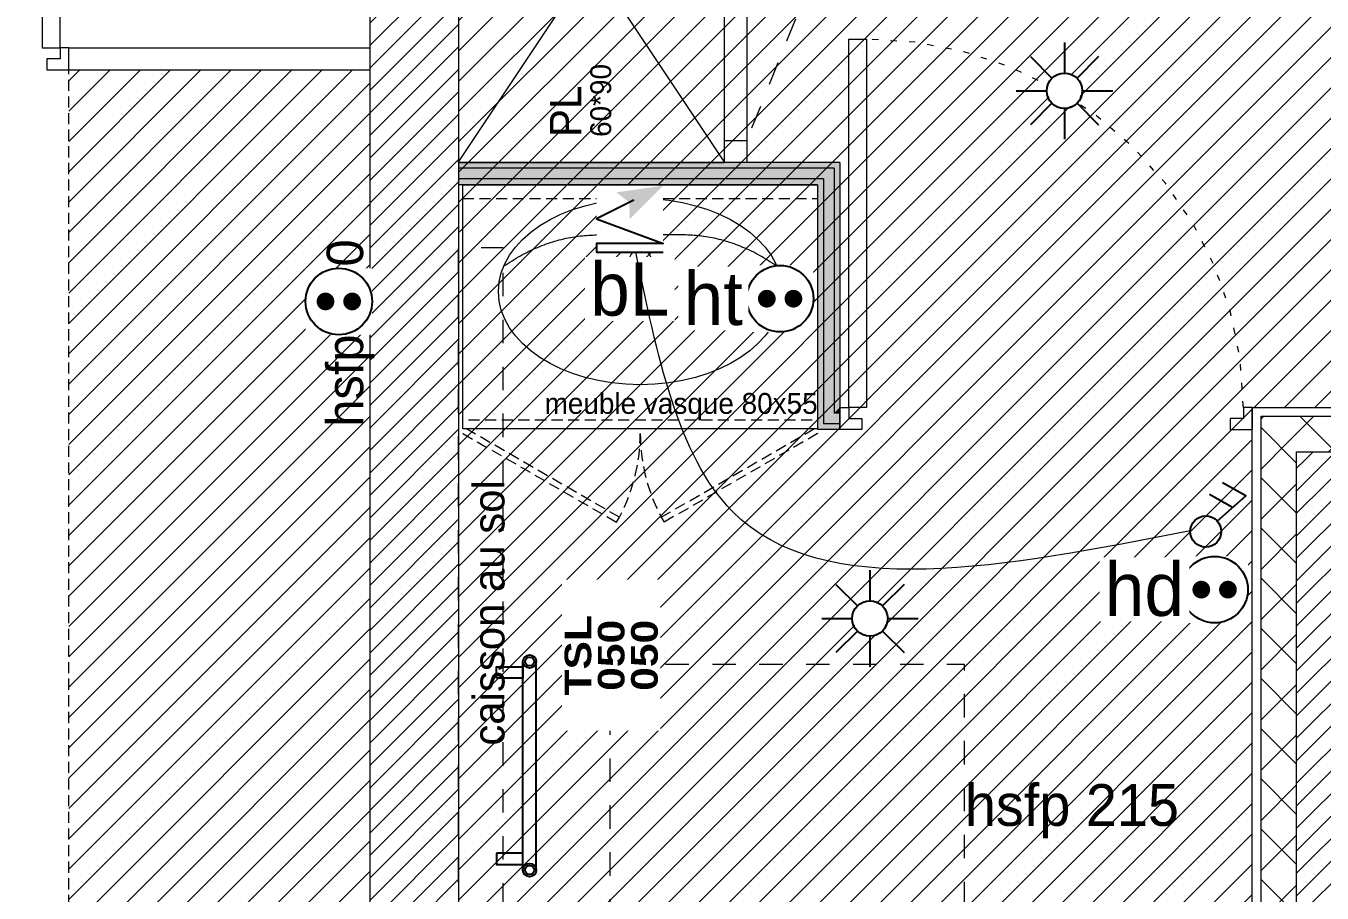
# Model space of a CAD drawing. Header units: centimetres. Extents: x 2738 to 7810, y 2495 to 5758.
# Drawn here: x 4355.4 to 4647.7, y 4809.9 to 5005.4 of the extents above; entities that cross this region are included whole.
import ezdxf

# ---------------------------------------------------------------- set-up
doc = ezdxf.new("R2010")
doc.units = ezdxf.units.CM
doc.header["$LTSCALE"] = 12.7
for name, pattern in [('Style de ligne -1', [0.83328, 0.41656, -0.41672]), ('Style de ligne -13', [0.295276, 0.19685, -0.098425]), ('Style de ligne -18', [0.328084, 0.109361, -0.218723]), ('VW-01', [0.83312, 0.41656, -0.41656])]:
    doc.linetypes.add(name, pattern=pattern)
for name, color, linetype, lineweight in [('B aménagement intérieur', 7, 'Continuous', 5), ('B BATI-équipement-sanitaires', 7, 'Continuous', 5), ('B Faux plafonds', 7, 'Continuous', 5), ('B GÈnÈral', 7, 'Continuous', 5), ('B Général', 7, 'Continuous', 5), ('C ANNOTATIONS-prestations', 7, 'Continuous', 5), ('F REMPLISSAGE-vert clair', 7, 'Continuous', 13), ('F REMPLISSAGE-vert clair-1', 7, 'Continuous', 5), ('F REMPLISSAGE-vert foncÈ', 7, 'Continuous', 5), ('F REMPLISSAGE-vert foncé', 7, 'Continuous', 13), ('prlm-ELEC-CFO', 1, 'Continuous', 25)]:
    doc.layers.add(name, color=color, linetype=linetype, lineweight=lineweight)
doc.layers.add('prlm-CHAUFF-CONV', color=20, linetype='Continuous')
doc.styles.add('Eurostile', font='')
doc.styles.add('prlm-chauff-rad', font='ariblk.ttf', dxfattribs={"height": 12})
doc.styles.add('prlm-elec-cfo', font='comic.ttf', dxfattribs={"height": 12})
doc.styles.get('Eurostile').set_extended_font_data('Eurostile')
pattern_1 = [(45, (0, 0), (2.4253472, -2.6458333), [])]

# ---------------------------------------------------------------- blocks, each defined once
blk = doc.blocks.new('xi.BL')
at = {"color": 0, "lineweight": 5}
blk.add_wipeout([(-7.5, -7.5), (7.5, -7.5), (7.5, 7.5), (-7.5, 7.5)], dxfattribs=at).dxf.layer = 'prlm-ELEC-CFO'
at = {"layer": 'prlm-ELEC-CFO', "lineweight": 5}
blk.add_hatch(color=0, dxfattribs=at).paths.add_polyline_path([(-3, 6), (-0.1, 3.7), (0, 0), (7.5, 7.5)])
at = {"layer": 'prlm-ELEC-CFO', "color": 0}
blk.add_lwpolyline([(0.95, 4.23), (-7.5, 0), (7.5, -5.5), (-7.5, -5.5), (-7.5, -7.5), (7.5, -7.5)], dxfattribs=at)
blk = doc.blocks.new('xi.SPOT')
at = {"color": 0, "lineweight": 5}
blk.add_wipeout([(-4, 0), (-2.83, -2.83), (0, -4), (2.83, -2.83), (4, 0), (2.83, 2.83), (0, 4), (-2.83, 2.83)], dxfattribs=at).dxf.layer = 'prlm-ELEC-CFO'
at = {"layer": 'prlm-ELEC-CFO', "color": 0, "linetype": 'ByBlock', "lineweight": -2, "flags": 128}
for points in [[(0, 10.88), (0, 4)], [(-7.69, 7.69), (-2.83, 2.83)], [(7.69, 7.69), (2.83, 2.83)], [(-10.88, 0), (-4, 0)], [(4, 0), (10.88, 0)], [(-2.83, -2.83), (-7.69, -7.69)], [(2.83, -2.83), (7.69, -7.69)], [(0, -4), (0, -10.88)]]:
    blk.add_lwpolyline(points, dxfattribs=at)
at = {"layer": 'prlm-ELEC-CFO', "color": 0, "linetype": 'ByBlock', "lineweight": -2}
blk.add_circle((0, 0), 4, dxfattribs=at)
blk = doc.blocks.new('xi.DA')
at = {"layer": 'prlm-ELEC-CFO', "color": 0}
for points in [[(0.61, -1.67), (7.04, 4.05), (1.81, 7.01)], [(4.05, 1.39), (-1.17, 4.34)]]:
    blk.add_lwpolyline(points, dxfattribs=at)
blk.add_circle((-2, -4), 3.5, dxfattribs=at)
blk = doc.blocks.new('xi.PCHD')
at = {"color": 0, "lineweight": 5}
blk.add_wipeout([(-7.5, -7.5), (7.5, -7.5), (7.5, 7.5), (-7.5, 7.5)], dxfattribs=at).dxf.layer = 'prlm-ELEC-CFO'
at = {"layer": 'prlm-ELEC-CFO', "color": 0, "linetype": 'ByBlock', "lineweight": 5, "const_width": 2}
for points in [[(-4, 0, 1), (-2, 0, 1)], [(2, 0, 1), (4, 0, 1)]]:
    blk.add_lwpolyline(points, format="xyb", close=True, dxfattribs=at)
at = {"layer": 'prlm-ELEC-CFO', "color": 0, "linetype": 'ByBlock', "lineweight": -2}
blk.add_circle((0, 0), 7.5, dxfattribs=at)
blk = doc.blocks.new('xi.PCHT')
at = {"color": 0, "lineweight": 5}
blk.add_wipeout([(-7.5, -7.5), (7.5, -7.5), (7.5, 7.5), (-7.5, 7.5)], dxfattribs=at).dxf.layer = 'prlm-ELEC-CFO'
at = {"layer": 'prlm-ELEC-CFO', "color": 0, "linetype": 'ByBlock', "lineweight": 5, "const_width": 2}
for points in [[(-4, 0, 1), (-2, 0, 1)], [(2, 0, 1), (4, 0, 1)]]:
    blk.add_lwpolyline(points, format="xyb", close=True, dxfattribs=at)
at = {"layer": 'prlm-ELEC-CFO', "color": 0, "linetype": 'ByBlock', "lineweight": -2}
blk.add_circle((0, 0), 7.5, dxfattribs=at)
blk = doc.blocks.new('xi.PC')
at = {"color": 0, "lineweight": 5}
blk.add_wipeout([(-7.5, -7.5), (7.5, -7.5), (7.5, 7.5), (-7.5, 7.5)], dxfattribs=at).dxf.layer = 'prlm-ELEC-CFO'
at = {"layer": 'prlm-ELEC-CFO', "color": 0, "linetype": 'ByBlock', "lineweight": 5, "const_width": 2}
for points in [[(-4, 0, 1), (-2, 0, 1)], [(2, 0, 1), (4, 0, 1)]]:
    blk.add_lwpolyline(points, format="xyb", close=True, dxfattribs=at)
at = {"layer": 'prlm-ELEC-CFO', "color": 0, "linetype": 'ByBlock', "lineweight": -2}
blk.add_circle((0, 0), 7.5, dxfattribs=at)
blk = doc.blocks.new('xi.TSL-050-050')
at = {"layer": 'prlm-CHAUFF-CONV', "linetype": 'ByBlock', "lineweight": -2}
h = blk.add_hatch(color=0, dxfattribs=at)
edge = h.paths.add_edge_path()
edge.add_arc((-23.5, 7.5), 1.5, 0, 360)
edge = h.paths.add_edge_path(flags=17)
edge.add_arc((-23.5, 7.5), 1, 0, 360)
edge = h.paths.add_edge_path()
edge.add_arc((23.5, 7.5), 1.5, 0, 360)
edge = h.paths.add_edge_path(flags=17)
edge.add_arc((23.5, 7.5), 1, 0, 360)
at = {"layer": 'prlm-CHAUFF-CONV', "color": 0, "linetype": 'ByBlock', "lineweight": -2, "flags": 128}
for points in [[(23.5, 9), (-23.5, 9)], [(23.5, 6), (-23.5, 6)]]:
    blk.add_lwpolyline(points, dxfattribs=at)
at = {"layer": 'prlm-CHAUFF-CONV', "color": 0, "linetype": 'ByBlock', "lineweight": -2}
for points in [[(-19.73, 0), (-22.27, 0), (-22.27, 6), (-19.73, 6)], [(19.73, 0), (22.27, 0), (22.27, 6), (19.73, 6)]]:
    blk.add_lwpolyline(points, close=True, dxfattribs=at)
for centre, radius in [((-23.5, 7.5), 1.5), ((23.5, 7.5), 1.5), ((-23.5, 7.5), 1), ((23.5, 7.5), 1)]:
    blk.add_circle(centre, radius, dxfattribs=at)
blk = doc.blocks.new('200_wc-2')
at = {"layer": 'B Général', "color": 7, "linetype": 'Continuous', "lineweight": 5}
for p, q in [((-25, -20.1), (-25, 0)), ((-24.9, 0.1), (24.9, 0.1)), ((25, -20.1), (25, 0)), ((-19.5, -44.2), (-19.5, -21.9)), ((19.5, -44.2), (19.5, -21.9))]:
    blk.add_line(p, q, dxfattribs=at)
at = {"layer": 'B Général', "color": 7, "linetype": 'Continuous', "lineweight": 5, "flags": 128}
blk.add_lwpolyline([(-25, -20.1), (-24.9, -20.6), (-24.75, -20.9), (-24.55, -21.2), (-24.3, -21.45), (-23.9, -21.7), (-23.4, -21.85), (-23.15, -21.9), (23.25, -21.9), (23.55, -21.85), (23.9, -21.7), (24.2, -21.5), (24.45, -21.3), (24.65, -21.05), (24.8, -20.75), (24.9, -20.5), (24.95, -20.3), (25, -20.1)], dxfattribs=at)
for points in [[(-19.5, -44.2), (-19.5, -44.2, 0.036537), (-19.11, -49.53, 0.035337), (-17.94, -54.75), (-17.94, -54.75, 0.041299), (-16.22, -59.09), (-16.22, -59.09), (-16.22, -59.1, 0.041783), (-13.79, -63.08, 0.053503), (-10.77, -66.4), (-10.77, -66.4, 0.054816), (-7.12, -69.02), (-7.12, -69.02, 0.063755), (-3.68, -70.42), (-3.68, -70.42, 0.064897), (0, -70.9)], [(0, -70.9, 0.064897), (3.68, -70.42), (3.68, -70.42, 0.063726), (7.12, -69.02), (7.12, -69.02, 0.054816), (10.77, -66.4), (10.77, -66.4, 0.053503), (13.79, -63.08, 0.041783), (16.22, -59.1), (16.22, -59.09), (16.22, -59.09, 0.041299), (17.94, -54.75), (17.94, -54.75, 0.035337), (19.11, -49.53, 0.036556), (19.5, -44.2)]]:
    blk.add_lwpolyline(points, format="xyb", dxfattribs=at)
at = {"layer": 'B Général', "color": 7, "linetype": 'Continuous', "lineweight": 5}
for centre, start, end in [((-24.9, 0), 90, 180), ((24.9, 0), 0, 90)]:
    blk.add_arc(centre, 0.1, start, end, dxfattribs=at)
blk = doc.blocks.new('Groupe-5-1')
at = {"layer": 'B Général', "color": 154, "linetype": 'Style de ligne -1', "true_color": 0x0053a6, "flags": 128}
blk.add_lwpolyline([(-35.4, 7.6), (35.6, 7.6), (35.6, -32.4), (-35.4, -32.4)], close=True, dxfattribs=at)
at = {"layer": 'B Général', "xscale": -1, "rotation": 270}
blk.add_blockref('200_wc-2', (35.5, 7.5), dxfattribs=at)
blk = doc.blocks.new('WC-plan-PMR')
at = {"layer": 'B Général', "color": 154, "linetype": 'Style de ligne -1', "true_color": 0x0053a6, "flags": 128}
blk.add_lwpolyline([(-114.5, 112.5), (15.5, 112.5), (15.5, 32.5), (-114.5, 32.5)], close=True, dxfattribs=at)
at = {"layer": 'B Général', "color": 7}
blk.add_blockref('Groupe-5-1', (0, 0), dxfattribs=at)
blk = doc.blocks.new('Groupe-2-1')
at = {"layer": 'B Général', "color": 7, "linetype": 'Continuous', "lineweight": 5}
for centre, major_axis, ratio in [((0, -24.07), (32, 0), 0.65625), ((0, -6.97), (1.5, 0), 1), ((0, -17.15), (2.5, 0), 1)]:
    blk.add_ellipse(centre, major_axis=major_axis, ratio=ratio, dxfattribs=at)
for points in [[(-30.82, -18.37), (-20.7, -11.37), (-9.74, -11.32), (-4.71, -11.3), (0, -11.3)], [(30.82, -18.37), (20.7, -11.37), (9.74, -11.32), (4.71, -11.3), (0, -11.3)]]:
    blk.add_open_spline(points, degree=2, knots=[0, 0, 0, 1, 1, 2, 2, 2], dxfattribs=at)
blk.add_open_spline([(-30.45, -17.59), (-30.5, -17.61), (-30.55, -17.64)], degree=2, dxfattribs=at)
blk = doc.blocks.new('meuble vasque 80x60')
at = {"layer": 'B BATI-équipement-sanitaires', "color": 7, "linetype": 'Style de ligne -13', "lineweight": 5, "flags": 128}
for points in [[(-40, -3.07), (40, -3.07), (40, -53.07), (-40, -53.07)], [(-40, -56.07), (-5.36, -76.07), (-4.71, -74.94), (-39.35, -54.94)], [(40, -56.07), (5.36, -76.07), (4.71, -74.94), (39.35, -54.94)]]:
    blk.add_lwpolyline(points, close=True, dxfattribs=at)
at = {"layer": 'B BATI-équipement-sanitaires', "color": 7, "linetype": 'Style de ligne -13', "lineweight": 5}
for centre, start, end in [((-40, -56.07), 330, 0), ((40, -56.07), 180, 210)]:
    blk.add_arc(centre, 40, start, end, dxfattribs=at)
at = {"layer": 'B Général', "lineweight": 5, "flags": 128}
blk.add_lwpolyline([(-40, 0), (40, 0), (40, -55), (-40, -55)], close=True, dxfattribs=at)
at = {"layer": 'B Général', "color": 7}
blk.add_blockref('Groupe-2-1', (0, 0), dxfattribs=at)
at = {"layer": 'C ANNOTATIONS-prestations', "insert": (40, -53.07), "char_height": 4.706, "width": 80, "attachment_point": 9, "line_spacing_factor": 0.894142, "style": 'Eurostile'}
blk.add_mtext('meuble vasque 80x55', dxfattribs=at)
blk = doc.blocks.new('PL 60.90')
at = {"layer": 'B Général', "color": 7, "linetype": 'Continuous', "lineweight": 5}
for p, q in [((-42.5, 42.83), (47.5, -17.27)), ((47.5, 42.73), (-42.5, -17.27))]:
    blk.add_line(p, q, dxfattribs=at)
at = {"layer": 'B Général', "color": 7, "linetype": 'Style de ligne -1', "lineweight": 5}
for p, q in [((-0.39, -37.19), (-37.5, -22.27)), ((5.39, -37.19), (42.5, -22.27))]:
    blk.add_line(p, q, dxfattribs=at)
at = {"layer": 'B Général', "color": 7, "linetype": 'Continuous', "lineweight": 5, "flags": 128}
for points in [[(47.5, -17.27), (47.5, 42.73), (-42.5, 42.73), (-42.5, -17.27)], [(-37.5, -17.27), (-37.5, -22.27), (-42.5, -22.27), (-42.5, -17.27)], [(47.5, -17.27), (47.5, -22.27), (42.5, -22.27), (42.5, -17.27)]]:
    blk.add_lwpolyline(points, close=True, dxfattribs=at)
at = {"layer": 'B Général', "color": 252, "linetype": 'Continuous', "lineweight": 5, "true_color": 0x888888, "flags": 128}
blk.add_lwpolyline([(42.5, -17.27), (42.5, -22.27), (-42.5, -22.27), (-42.5, -17.27)], close=True, dxfattribs=at)
at = {"layer": 'B Général', "color": 7, "linetype": 'Style de ligne -1', "lineweight": 5}
for centre, start, end in [((-37.5, -22.27), 338.1056, 0), ((42.5, -22.27), 180, 201.8944)]:
    blk.add_arc(centre, 40, start, end, dxfattribs=at)
at = {"layer": 'B Général', "color": 7, "insert": (-36.73, 22.1), "char_height": 7.059, "attachment_point": 1, "line_spacing_factor": 0.894142, "style": 'Eurostile'}
blk.add_mtext('PL', dxfattribs=at)
at = {"layer": 'C ANNOTATIONS-prestations', "insert": (-36.73, 10.61), "char_height": 4.706, "attachment_point": 4, "line_spacing_factor": 0.894142, "style": 'Eurostile'}
blk.add_mtext('60*90', dxfattribs=at)

msp = doc.modelspace()

# ---------------------------------------------------------------- hatches: boundary and pattern name
at = {"layer": 'B Faux plafonds', "linetype": 'Continuous', "lineweight": 5, "true_color": 0xaaaaaa}
h = msp.add_hatch(dxfattribs=at)
h.set_pattern_fill('F_P__SOFFITE', color=253, style=0, pattern_type=2)
h.set_pattern_definition([(45, (4792.9616, 5045.8016), (-3.527778, 3.30729), [])])
h.paths.add_polyline_path([(4743.96, 5064.57), (4452.96, 5064.57), (4452.97, 4643.44), (4536.96, 4643.44), (4536.97, 4731.25), (4631.97, 4731.44), (4631.96, 4919.39), (4743.96, 4919.39)])
h = msp.add_hatch(dxfattribs=at)
h.set_pattern_fill('F_P__SOFFITE', color=253, style=0, pattern_type=2)
h.set_pattern_definition([(45, (4270.1466, 4863.8615), (-3.52778, 3.30729), [])])
h.paths.add_polyline_path([(4365.11, 4995.44), (4432.96, 4995.44), (4432.96, 4633.44), (4365.11, 4633.44)])
at = {"layer": 'B GÈnÈral', "linetype": 'Continuous', "lineweight": 5}
h = msp.add_hatch(dxfattribs=at)
h.set_pattern_fill('50_BETON', style=0, pattern_type=2)
h.set_pattern_definition(pattern_1)
h.paths.add_polyline_path([(4432.96, 4625.44), (4452.96, 4643.44), (4452.96, 5470.21), (4432.96, 5466.49)])
at = {"layer": 'B GÈnÈral', "linetype": 'Continuous', "lineweight": 5, "true_color": 0x808080}
h = msp.add_hatch(dxfattribs=at)
h.set_pattern_fill('02_ISOLANT', color=8, style=0, pattern_type=2)
h.set_pattern_definition([(45, (0, 0), (-5.656854, 5.656854), []), (135, (0, 0), (5.656854, 5.656854), [])])
h.paths.add_polyline_path([(4633.96, 4917.39), (4641.96, 4909.39), (5019.96, 4909.39), (5027.96, 4917.39)])
h = msp.add_hatch(dxfattribs=at)
h.set_pattern_fill('02_ISOLANT', color=8, angle=90, style=0, pattern_type=2)
h.set_pattern_definition([(135, (0, 0), (-5.656854, -5.656854), []), (225, (0, 0), (-5.656854, 5.656854), [])])
h.paths.add_polyline_path([(4633.96, 4692.26), (4641.96, 4692.26), (4641.96, 4909.39), (4633.96, 4917.39)])
at = {"layer": 'B GÈnÈral', "linetype": 'Continuous', "lineweight": 5}
h = msp.add_hatch(dxfattribs=at)
h.set_pattern_fill('50_BETON', style=0, pattern_type=2)
h.set_pattern_definition(pattern_1)
h.paths.add_polyline_path([(4999.96, 4889.39), (5019.96, 4909.39), (4641.96, 4909.39), (4659.96, 4889.39)])
h = msp.add_hatch(dxfattribs=at)
h.set_pattern_fill('50_BETON', style=0, pattern_type=2)
h.set_pattern_definition(pattern_1)
h.paths.add_polyline_path([(4659.96, 4889.39), (4641.96, 4909.39), (4641.96, 4300.39), (4659.96, 4282.39)])

# ---------------------------------------------------------------- linework, layer by layer
at = {"layer": 'B aménagement intérieur', "color": 7, "linetype": 'Style de ligne -13', "lineweight": 5, "flags": 128}
msp.add_lwpolyline([(4365.11, 4995.44), (4432.96, 4995.44), (4432.96, 4633.44), (4365.11, 4633.44)], close=True, dxfattribs=at)
at = {"layer": 'B Faux plafonds', "color": 7, "linetype": 'VW-01', "lineweight": 5, "flags": 128}
msp.add_lwpolyline([(4537.97, 4643.44), (4455.96, 4643.44), (4452.96, 4643.45), (4452.96, 4643.45), (4452.96, 4955.4), (4462.96, 4955.4), (4462.96, 4653.44), (4537.97, 4653.44)], close=True, dxfattribs=at)
at = {"layer": 'B GÈnÈral', "color": 9, "linetype": 'Continuous', "true_color": 0xc0dcc0}
for points in [[(4538.96, 4974.57), (4533.96, 4969.57), (4452.96, 4974.57), (4452.96, 4969.57)], [(4533.96, 4969.57), (4538.96, 4974.57), (4533.96, 4914.39), (4538.96, 4919.39)], [(4538.96, 4919.39), (4538.96, 4914.39), (4538.96, 4919.39), (4533.96, 4914.39)], [(4631.96, 4919.39), (4631.96, 4914.39), (4631.96, 4919.39), (4631.96, 4914.39)]]:
    msp.add_solid(points, dxfattribs=at)
at = {"layer": 'B Général', "color": 7, "linetype": 'Continuous', "lineweight": 18}
for p, q in [((4452.96, 5460.05), (4452.96, 4643.44)), ((4432.96, 5456.3), (4432.96, 4625.44)), ((4641.96, 4909.39), (5019.96, 4909.39)), ((4641.96, 4643.44), (4641.96, 4909.39))]:
    msp.add_line(p, q, dxfattribs=at)
at = {"layer": 'B Général', "color": 7, "linetype": 'Continuous', "lineweight": 5}
for p, q in [((4452.96, 5460.05), (4452.96, 4643.44)), ((4432.96, 5456.3), (4432.96, 4625.44)), ((4365.11, 5000.44), (4363.11, 5000.44)), ((4363.11, 5000.44), (4363.11, 4997.94)), ((4365.11, 5000.44), (4432.96, 5000.44)), ((4365.11, 4995.44), (4365.11, 5000.44)), ((4365.11, 4995.44), (4365.11, 5000.44)), ((4363.11, 4997.94), (4360.11, 4997.94)), ((4360.11, 4997.94), (4360.11, 4995.44)), ((4360.11, 4995.44), (4365.11, 4995.44)), ((4365.11, 4995.44), (4432.96, 4995.44)), ((4631.96, 4919.39), (5029.96, 4919.39)), ((4631.96, 4692.26), (4631.96, 4919.39)), ((4633.96, 4917.39), (5027.96, 4917.39)), ((4633.96, 4692.26), (4633.96, 4917.39)), ((4641.96, 4909.39), (5019.96, 4909.39)), ((4641.96, 4909.39), (5019.96, 4909.39)), ((4641.96, 4692.26), (4641.96, 4909.39)), ((4641.96, 4692.26), (4641.96, 4909.39))]:
    msp.add_line(p, q, dxfattribs=at)
at = {"layer": 'B Général'}
for p, q in [((4359.11, 5083.44), (4359.11, 5000.44)), ((4363.11, 5000.44), (4363.11, 5083.44)), ((4359.11, 5000.44), (4363.11, 5000.44))]:
    msp.add_line(p, q, dxfattribs=at)
at = {"layer": 'B Général', "color": 7, "linetype": 'Continuous', "lineweight": 13}
for p, q in [((4365.11, 5000.44), (4432.96, 5000.44)), ((4365.11, 4995.44), (4432.96, 4995.44)), ((4631.96, 4919.39), (5029.96, 4919.39)), ((4631.96, 4692.26), (4631.96, 4919.39)), ((4641.96, 4909.39), (5019.96, 4909.39)), ((4641.96, 4692.26), (4641.96, 4909.39))]:
    msp.add_line(p, q, dxfattribs=at)
at = {"layer": 'B Général', "color": 98, "linetype": 'Continuous', "lineweight": 13, "true_color": 0x004400}
for p, q in [((4452.96, 4974.57), (4452.96, 4969.57)), ((4538.96, 4974.57), (4452.96, 4974.57)), ((4538.96, 4974.57), (4538.96, 4919.39)), ((4533.96, 4969.57), (4452.96, 4969.57)), ((4533.96, 4969.57), (4533.96, 4914.39)), ((4538.96, 4919.39), (4538.96, 4919.39)), ((4538.96, 4919.39), (4538.96, 4914.39)), ((4631.96, 4919.39), (4631.96, 4914.39)), ((4538.96, 4914.39), (4533.96, 4914.39))]:
    msp.add_line(p, q, dxfattribs=at)
at = {"layer": 'B Général', "color": 7, "linetype": 'Continuous', "lineweight": 5, "flags": 128}
msp.add_lwpolyline([(4568.8, 5509.22, 0.297246), (3485.1, 4673.45), (3485.04, 4673.28), (3420.82, 4459.34)], format="xyb", dxfattribs=at)
at = {"layer": 'B Général', "color": 7, "linetype": 'Style de ligne -13', "lineweight": 5, "flags": 128}
msp.add_lwpolyline([(4743.96, 5064.57), (4452.96, 5064.57), (4452.97, 4643.44), (4536.96, 4643.44), (4536.97, 4731.25), (4631.97, 4731.44), (4631.96, 4919.39), (4743.96, 4919.39)], close=True, dxfattribs=at)
at = {"layer": 'B Général', "flags": 128}
msp.add_lwpolyline([(4540.96, 4919.39), (4540.96, 5002.39), (4544.96, 5002.39), (4544.96, 4919.39)], close=True, dxfattribs=at)
at = {"layer": 'B Général', "linetype": 'Style de ligne -18', "lineweight": 5, "flags": 128}
msp.add_lwpolyline([(4629.96, 4919.39), (4629.24, 4930.22), (4627.07, 4940.87), (4623.49, 4951.15), (4618.58, 4960.89), (4612.4, 4969.92), (4605.07, 4978.08), (4596.71, 4985.24), (4587.46, 4991.27), (4577.49, 4996.07), (4566.96, 4999.56), (4556.06, 5001.68), (4544.96, 5002.39)], dxfattribs=at)
at = {"layer": 'B Général', "color": 7, "linetype": 'Continuous', "lineweight": 5, "flags": 128}
for points in [[(4538.96, 4919.39), (4540.96, 4919.39), (4540.96, 4916.89), (4543.96, 4916.89), (4543.96, 4914.39), (4538.96, 4914.39)], [(4631.96, 4919.39), (4629.96, 4919.39), (4629.96, 4916.89), (4626.96, 4916.89), (4626.96, 4914.39), (4631.96, 4914.39), (4631.96, 4914.39), (4631.96, 4914.39), (4631.96, 4918.67), (4631.96, 4918.67)]]:
    msp.add_lwpolyline(points, close=True, dxfattribs=at)
at = {"layer": 'F REMPLISSAGE-vert clair'}
for p, q in [((4537.66, 4973.27), (4452.96, 4973.27)), ((4537.66, 4973.27), (4537.66, 4918.09)), ((4535.26, 4970.87), (4452.96, 4970.87)), ((4535.26, 4970.87), (4535.26, 4915.69)), ((4538.96, 4918.09), (4537.66, 4918.09)), ((4538.96, 4915.69), (4535.26, 4915.69))]:
    msp.add_line(p, q, dxfattribs=at)
at = {"layer": 'F REMPLISSAGE-vert clair-1', "color": 9, "linetype": 'Continuous', "true_color": 0xc0dcc0}
for points in [[(4535.26, 4970.87), (4537.66, 4973.27), (4452.96, 4970.87), (4452.96, 4973.27)], [(4537.66, 4973.27), (4535.26, 4970.87), (4537.66, 4918.09), (4535.26, 4915.69)], [(4538.96, 4915.69), (4538.96, 4918.09), (4535.26, 4915.69), (4537.66, 4918.09)], [(4631.96, 4915.69), (4631.96, 4918.09), (4631.96, 4915.69), (4631.96, 4918.09)]]:
    msp.add_solid(points, dxfattribs=at)
at = {"layer": 'F REMPLISSAGE-vert foncÈ', "color": 54, "linetype": 'Continuous', "true_color": 0x99aa00}
for points in [[(4537.66, 4973.27), (4538.96, 4974.57), (4452.96, 4973.27), (4452.96, 4974.57)], [(4538.96, 4974.57), (4537.66, 4973.27), (4538.96, 4919.39), (4537.66, 4918.09)], [(4533.96, 4969.57), (4535.26, 4970.87), (4452.96, 4969.57), (4452.96, 4970.87)], [(4535.26, 4970.87), (4533.96, 4969.57), (4535.26, 4915.69), (4533.96, 4914.39)], [(4538.96, 4918.09), (4538.96, 4919.39), (4537.66, 4918.09), (4538.96, 4919.39)], [(4631.96, 4918.09), (4631.96, 4919.39), (4631.96, 4918.09), (4631.96, 4919.39)], [(4538.96, 4914.39), (4538.96, 4915.69), (4533.96, 4914.39), (4535.26, 4915.69)], [(4631.96, 4914.39), (4631.96, 4915.69), (4631.96, 4914.39), (4631.96, 4915.69)]]:
    msp.add_solid(points, dxfattribs=at)
at = {"layer": 'F REMPLISSAGE-vert foncé', "color": 98, "linetype": 'Continuous', "lineweight": 13, "true_color": 0x004400}
for p, q in [((4538.96, 4974.57), (4452.96, 4974.57)), ((4538.96, 4974.57), (4538.96, 4919.39)), ((4533.96, 4969.57), (4452.96, 4969.57)), ((4533.96, 4969.57), (4533.96, 4914.39)), ((4538.96, 4919.39), (4538.96, 4919.39)), ((4538.96, 4914.39), (4533.96, 4914.39))]:
    msp.add_line(p, q, dxfattribs=at)
at = {"layer": 'F REMPLISSAGE-vert foncé'}
for p, q in [((4537.66, 4973.27), (4452.96, 4973.27)), ((4537.66, 4973.27), (4537.66, 4918.09)), ((4535.26, 4970.87), (4452.96, 4970.87)), ((4535.26, 4970.87), (4535.26, 4915.69)), ((4538.96, 4918.09), (4537.66, 4918.09)), ((4538.96, 4915.69), (4535.26, 4915.69))]:
    msp.add_line(p, q, dxfattribs=at)

# ---------------------------------------------------------------- block references
at = {"layer": 'B Général', "color": 7}
for name, p, rotation in [('PL 60.90', (4495.69, 5017.07), 90), ('meuble vasque 80x60', (4493.96, 4969.57), 0.0003427567688765304)]:
    msp.add_blockref(name, p, dxfattribs=dict(at, rotation=rotation))
at = {"layer": 'B Général', "color": 7, "xscale": -1, "rotation": 90}
msp.add_blockref('WC-plan-PMR', (4599.56, 4746.94), dxfattribs=at)
at = {"layer": 'prlm-CHAUFF-CONV', "rotation": 270}
msp.add_blockref('xi.TSL-050-050', (4461.51, 4838.6), dxfattribs=at)
at = {"layer": 'prlm-ELEC-CFO'}
msp.add_blockref('xi.DA', (4623.48, 4895.4), dxfattribs=at)

# ---------------------------------------------------------------- texts
at = {"layer": 'C ANNOTATIONS-prestations', "attachment_point": 7, "rotation": 90, "line_spacing_factor": 0.894142, "style": 'Eurostile'}
for s, insert, char_height, width in [('hsfp 220', (4433.96, 4915.01), 8.236, 70.1328), ('caisson au sol', (4463.43, 4843.14), 7.059, 112.2585)]:
    msp.add_mtext(s, dxfattribs=dict(at, insert=insert, char_height=char_height, width=width))
at = {"layer": 'C ANNOTATIONS-prestations', "insert": (4567.16, 4822.21), "char_height": 9.412, "width": 74.1265, "attachment_point": 7, "line_spacing_factor": 0.894142, "style": 'Eurostile'}
msp.add_mtext('hsfp 215', dxfattribs=at)

# ---------------------------------------------------------------- next in the draw order: block references
at = {"layer": 'prlm-ELEC-CFO'}
for name, p in [('xi.SPOT', (4589.62, 4990.75)), ('xi.BL', (4491.59, 4961.85)), ('xi.PC', (4425.98, 4943.26)), ('xi.SPOT', (4545.75, 4871.79))]:
    msp.add_blockref(name, p, dxfattribs=at)

# ---------------------------------------------------------------- next in the draw order: texts
at = {"layer": 'prlm-ELEC-CFO', "lineweight": 20, "insert": (4491.59, 4945.97), "char_height": 12, "attachment_point": 5, "line_spacing_factor": 0.8, "style": 'prlm-elec-cfo', "bg_fill": 3, "box_fill_scale": 1.1, "bg_fill_color": 256, "bg_fill_transparency": 0}
msp.add_mtext('bL', dxfattribs=at)

# ---------------------------------------------------------------- next in the draw order: linework, layer by layer
at = {"layer": 'prlm-ELEC-CFO', "lineweight": 13}
msp.add_spline([(4617.98, 4891.55), (4514.69, 4895.98), (4492.98, 4954.35)], degree=3, dxfattribs=at)

# ---------------------------------------------------------------- next in the draw order: block references
at = {"layer": 'prlm-ELEC-CFO'}
for name, p in [('xi.PCHT', (4525.5, 4943.88)), ('xi.PCHD', (4623.48, 4878.3))]:
    msp.add_blockref(name, p, dxfattribs=at)

# ---------------------------------------------------------------- next in the draw order: texts
at = {"layer": 'prlm-CHAUFF-CONV', "lineweight": 20, "insert": (4487.44, 4863.5), "char_height": 6, "width": 32.8236, "attachment_point": 5, "rotation": 90, "line_spacing_factor": 0.75, "style": 'prlm-chauff-rad', "bg_fill": 3, "box_fill_scale": 1.1, "bg_fill_color": 256, "bg_fill_transparency": 0}
msp.add_mtext('TSL\\P050\\P050', dxfattribs=at)

# ---------------------------------------------------------------- next in the draw order: texts
at = {"layer": 'prlm-ELEC-CFO', "lineweight": 20, "char_height": 12, "attachment_point": 5, "line_spacing_factor": 0.8, "style": 'prlm-elec-cfo', "bg_fill": 3, "box_fill_scale": 1.1, "bg_fill_color": 256, "bg_fill_transparency": 0}
for s, insert in [('ht', (4510.42, 4943.87)), ('hd', (4607.65, 4878.3))]:
    msp.add_mtext(s, dxfattribs=dict(at, insert=insert))

doc.saveas('drawing.dxf')
